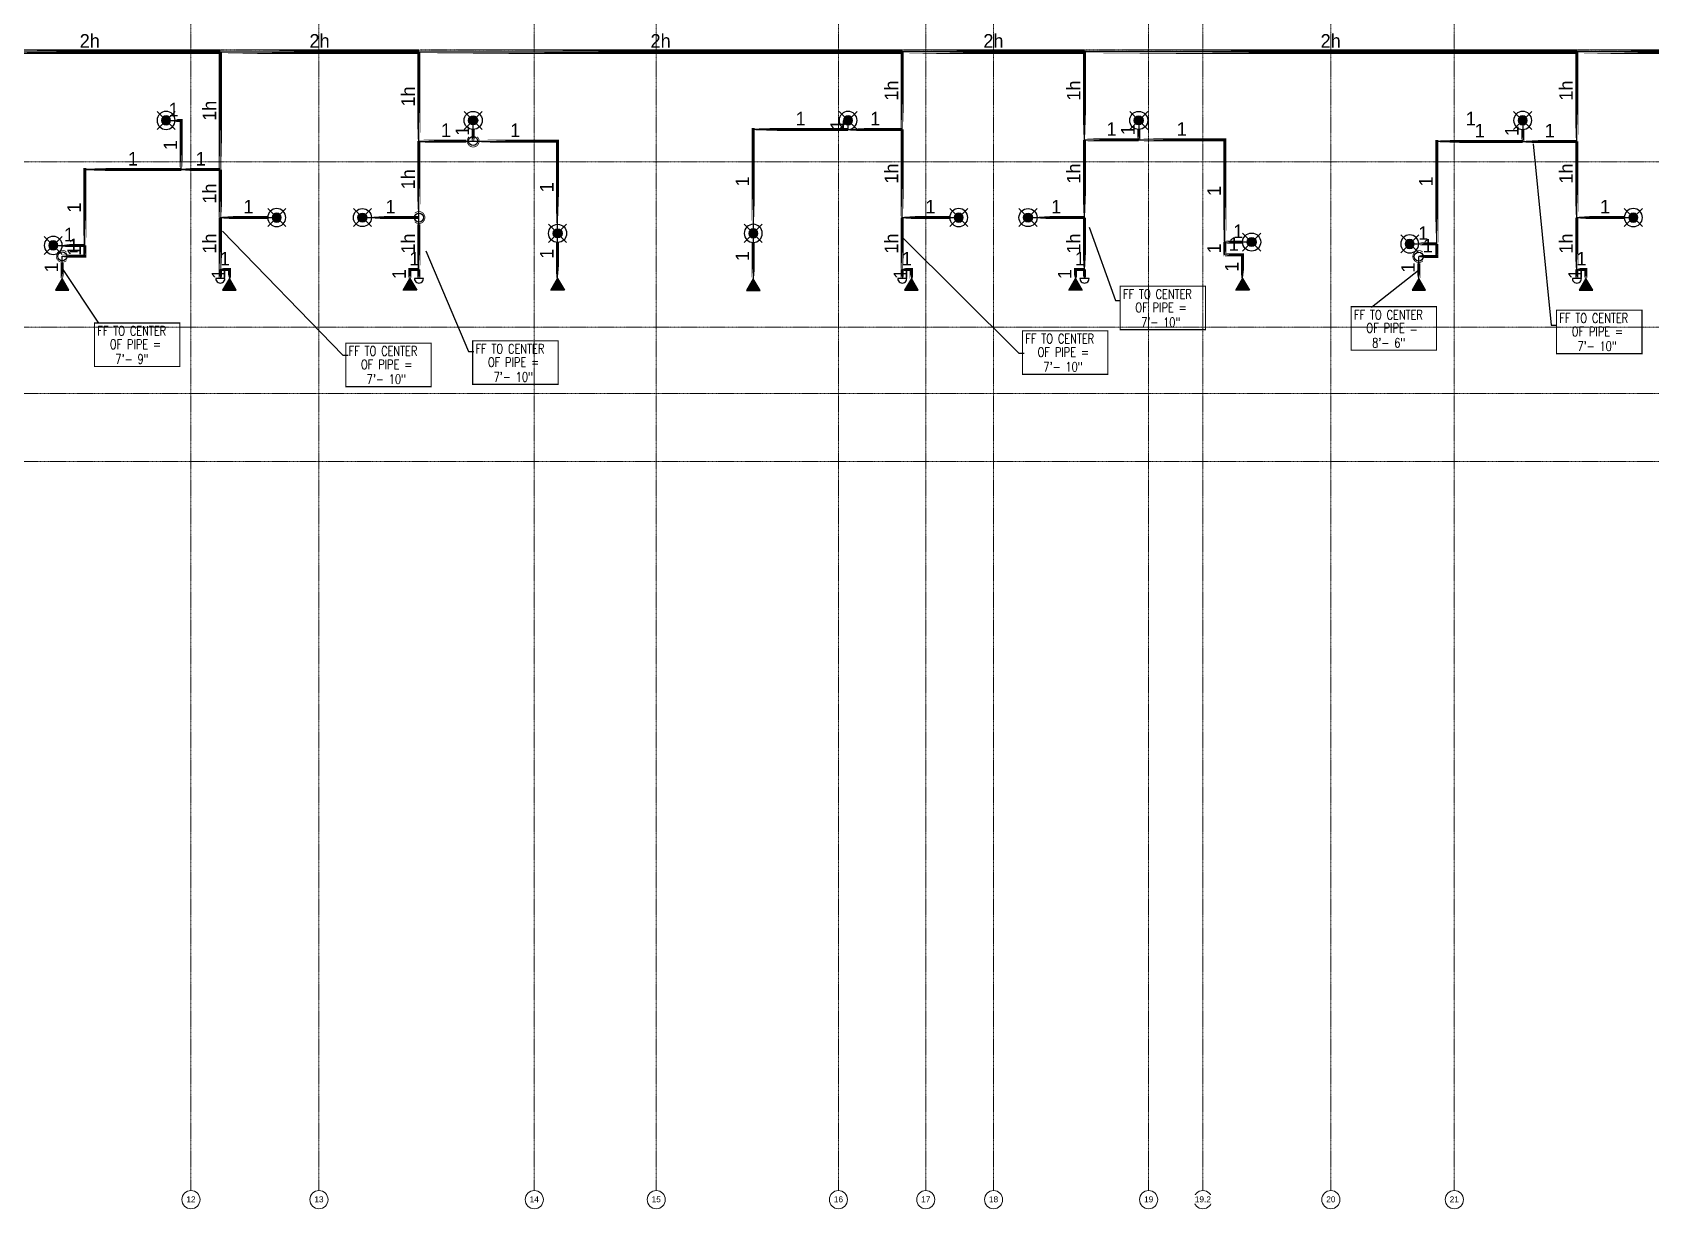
# Model space of a CAD drawing. Header units: inches. Extents: x -6295 to 241, y -496 to 3079.
# Drawn here: x -2546 to -1472, y -496 to 285 of the extents above; entities that cross this region are included whole.
import ezdxf
from ezdxf.enums import TextEntityAlignment as Align

# ---------------------------------------------------------------- set-up
doc = ezdxf.new("R2010")
doc.units = ezdxf.units.IN
doc.header["$MEASUREMENT"] = 0
doc.linetypes.add('Grid Line', pattern=[0.875, 0.5, -0.125, 0.125, -0.125])
for name, color, linetype in [('Coordination', 1, 'Continuous'), ('headdn', 7, 'Continuous'), ('PIPEBL', 4, 'Continuous'), ('pipemn', 6, 'Continuous'), ('PIPESPC', 7, 'Continuous'), ('spk-cap', 7, 'Continuous'), ('spk-piperise', 7, 'Continuous'), ('TIDYPIPE', 7, 'Continuous')]:
    doc.layers.add(name, color=color, linetype=linetype)
doc.layers.add('S-GRID', color=1, linetype='Continuous', lineweight=9)
doc.layers.add('S-GRID-IDEN', color=1, linetype='Continuous', lineweight=13)
doc.styles.add('Arial', font='arial.ttf', dxfattribs={"height": 3.934132})
doc.styles.add('PDA1', font='ROMAND', dxfattribs={"width": 0.755})
doc.styles.add('PIPE', font='PIPE.SHX')
doc.dimstyles.get("Standard").update_dxf_attribs({"dimtxt": 0.18, "dimasz": 0.18, "dimexe": 0.18, "dimexo": 0.0625, "dimgap": 0.09, "dimtad": 0, "dimtih": 1, "dimtoh": 1, "dimdec": 4, "dimzin": 0, "dimdsep": 46, "dimtxsty": 'Standard', "dimcen": 0.09, "dimadec": 0, "dimazin": 0, "dimtfac": 1, "dimtdec": 4, "dimtofl": 0, "dimtmove": 0, "dimatfit": 3, "dimfxl": 1, "dimtolj": 1, "dimtzin": 0, "dimarcsym": 0})

# ---------------------------------------------------------------- blocks, each defined once
blk = doc.blocks.new('Grid - 3_16_-139788-MAIN LEVEL')
at = {"layer": 'S-GRID-IDEN'}
blk.add_circle((0, 0), 0.188, dxfattribs=at)
blk = doc.blocks.new('side2')
for p, q in [((0, 0), (7.8, 4.5)), ((7.8, -4.5), (0, 0)), ((7.8, 4.5), (7.8, -4.5))]:
    blk.add_line(p, q)
blk.add_solid([(7.8, -4.5), (0, 0), (7.8, 4.5)])
blk = doc.blocks.new('dpend2')
for p, q in [((-6, -6), (6, 6)), ((6, -6), (-6, 6))]:
    blk.add_line(p, q)
for radius in [6, 3]:
    blk.add_circle((0, 0), radius)
for points in [[(0, 0), (-3, 0), (-2.1, 2.1)], [(0, 0), (-3, 0), (-2.1, -2.1)], [(0, 0), (0, 3), (-2.1, 2.1)], [(0, 0), (0, -3), (-2.1, -2.1)], [(0, 0), (0, 3), (2.1, 2.1)], [(0, 0), (3, 0), (2.1, 2.1)], [(0, 0), (3, 0), (2.1, -2.1)], [(0, 0), (0, -3), (2.1, -2.1)]]:
    blk.add_solid(points)
blk = doc.blocks.new('rise')
blk.add_circle((0, 0), 3)
blk = doc.blocks.new('PIPESPC')
at = {"layer": 'PIPESPC', "style": 'PIPE', "width": 0.9}
blk.add_attdef('SIZE', text='', height=9, dxfattribs=at).set_placement((0, 4), align=Align.CENTER)
at = {"layer": 'PIPESPC', "style": 'PIPE', "flags": 1}
blk.add_attdef('SCHED', (25.3, 3.9), '', height=9, dxfattribs=at)
blk = doc.blocks.new('CAP')
blk.add_line((0, 3), (0, -3))
blk.add_arc((0, 0), 3, 270, 90)
blk = doc.blocks.new('vvvvbbbbbbbb')
at = {"layer": 'Coordination', "const_width": 0.75}
blk.add_lwpolyline([(2834.9, 1670), (2834.9, 1641.1), (2891.6, 1641.1), (2891.6, 1670), (2834.9, 1670)], dxfattribs=at)
at = {"layer": 'Coordination', "style": 'PDA1', "width": 0.755}
for s, p in [('FF TO CENTER', (2836.8, 1661.6)), ('OF PIPE = ', (2845, 1652.7)), ('7\'- 10"', (2848.8, 1642.9))]:
    blk.add_text(s, height=6.3, dxfattribs=at).set_placement(p)
blk = doc.blocks.new('TIDYRUN')
at = {"const_width": 0.5}
blk.add_lwpolyline([(-2.8, 2.8, -2.414214), (-2.8, -2.8, -1.737895)], format="xyb", dxfattribs=at)

msp = doc.modelspace()

# ---------------------------------------------------------------- linework, layer by layer
at = {"layer": 'Coordination', "color": 1, "const_width": 0.75}
for points in [[(-1670.5, 102.7), (-1670.5, 73.8), (-1613.8, 73.8), (-1613.8, 102.7), (-1670.5, 102.7)], [(-2505.1, 91.9), (-2505.1, 63), (-2448.4, 63), (-2448.4, 91.9), (-2505.1, 91.9)]]:
    msp.add_lwpolyline(points, dxfattribs=at)
at = {"layer": 'PIPEBL', "color": 1}
for p, q in [((-2421.5, 193.7), (-2421.5, 272)), ((-2289.6, 212.7), (-2289.6, 272)), ((-1968.6, 220.4), (-1968.6, 272)), ((-1847.6, 220.4), (-1847.6, 272)), ((-1520.6, 212.4), (-1520.6, 272)), ((-2457.5, 226.4), (-2447.5, 226.4)), ((-2447.5, 193.7), (-2447.5, 226.4)), ((-2253.6, 212.7), (-2253.6, 226.4)), ((-2004.6, 220.4), (-2004.6, 226.4)), ((-1811.6, 226.4), (-1811.6, 213.5)), ((-1556.6, 226.4), (-1556.6, 212.4)), ((-2004.6, 220.4), (-2067.6, 220.4)), ((-2067.6, 220.4), (-2067.6, 151.4)), ((-2004.6, 220.4), (-1968.6, 220.4)), ((-1968.6, 161.9), (-1968.6, 220.4)), ((-1847.6, 161.9), (-1847.6, 220.4)), ((-2289.6, 161.9), (-2289.6, 212.7)), ((-2289.6, 212.7), (-2253.6, 212.7)), ((-2253.6, 212.7), (-2197.5, 212.7)), ((-2197.5, 151.4), (-2197.5, 212.7)), ((-1847.6, 213.5), (-1811.6, 213.5)), ((-1811.6, 213.5), (-1754.3, 213.5)), ((-1754.3, 145.6), (-1754.3, 213.5)), ((-1556.6, 212.4), (-1613.7, 212.4)), ((-1613.7, 144.4), (-1613.7, 212.4)), ((-1556.6, 212.4), (-1520.6, 212.4)), ((-1520.6, 161.9), (-1520.6, 212.4)), ((-2511.4, 143.4), (-2511.4, 193.7)), ((-2511.4, 193.7), (-2447.5, 193.7)), ((-2447.5, 193.7), (-2421.5, 193.7)), ((-2421.5, 161.9), (-2421.5, 193.7)), ((-2421.5, 127.4), (-2421.5, 161.9)), ((-2421.5, 161.9), (-2384, 161.9)), ((-2327.1, 161.9), (-2289.6, 161.9)), ((-2289.6, 127.4), (-2289.6, 161.9)), ((-1968.6, 127.4), (-1968.6, 161.9)), ((-1968.6, 161.9), (-1931.1, 161.9)), ((-1885.1, 161.9), (-1847.6, 161.9)), ((-1847.6, 127.4), (-1847.6, 161.9)), ((-1520.6, 127.4), (-1520.6, 161.9)), ((-1520.6, 161.9), (-1483.1, 161.9)), ((-2197.5, 121.5), (-2197.5, 151.4)), ((-2067.6, 151.4), (-2067.6, 121.3)), ((-2532.5, 143.4), (-2511.4, 143.4)), ((-2511.4, 136.2), (-2511.4, 143.4)), ((-1754.3, 137.1), (-1754.3, 145.6)), ((-1736.6, 145.6), (-1754.3, 145.6)), ((-1631.6, 144.4), (-1613.7, 144.4)), ((-1613.7, 136), (-1613.7, 144.4)), ((-2526.5, 121.4), (-2526.5, 136.2)), ((-2526.5, 136.2), (-2511.4, 136.2)), ((-1754.3, 137.1), (-1742.6, 137.1)), ((-1742.6, 121.4), (-1742.6, 137.1)), ((-1613.7, 136), (-1625.6, 136)), ((-1625.6, 121.4), (-1625.6, 136)), ((-2421.5, 127.4), (-2415.5, 127.4)), ((-2421.5, 127.4), (-2421.5, 121.4)), ((-2415.5, 127.4), (-2415.5, 121.4)), ((-2295.6, 127.4), (-2289.6, 127.4)), ((-2295.6, 127.4), (-2295.6, 121.4)), ((-2289.6, 127.4), (-2289.6, 121.4)), ((-1968.6, 127.4), (-1962.6, 127.4)), ((-1968.6, 127.4), (-1968.6, 121.4)), ((-1962.6, 127.4), (-1962.6, 121.4)), ((-1853.6, 127.4), (-1847.6, 127.4)), ((-1853.6, 127.4), (-1853.6, 121.4)), ((-1847.6, 127.4), (-1847.6, 121.4)), ((-1520.6, 127.4), (-1514.6, 127.4)), ((-1520.6, 127.4), (-1520.6, 121.4)), ((-1514.6, 127.4), (-1514.6, 121.4))]:
    msp.add_line(p, q, dxfattribs=at)
at = {"layer": 'pipemn', "color": 1}
for p, q in [((-2594.9, 272), (-2421.5, 272)), ((-2421.5, 272), (-2289.6, 272)), ((-2289.6, 272), (-1968.6, 272)), ((-1847.6, 272), (-1968.6, 272)), ((-1520.6, 272), (-1847.6, 272)), ((-1399.6, 272), (-1520.6, 272))]:
    msp.add_line(p, q, dxfattribs=at)
at = {"layer": 'S-GRID', "linetype": 'Grid Line'}
for p, q in [((228, 273), (-3666.4, 273)), ((228, 199), (-3666.4, 199)), ((228, 89), (-3666.4, 89)), ((-3666.4, 45), (228, 45)), ((-3666.4, 0), (228, 0))]:
    msp.add_line(p, q, dxfattribs=at)
at = {"layer": 'TIDYPIPE', "color": 1}
for points, const_width in [([(-2594.9, 272), (-2421.5, 272)], 3), ([(-2421.5, 272), (-2289.6, 272)], 3), ([(-2421.5, 193.7), (-2421.5, 272)], 2), ([(-2289.6, 272), (-1968.6, 272)], 3), ([(-2289.6, 212.7), (-2289.6, 272)], 2), ([(-1968.6, 272), (-1847.6, 272)], 3), ([(-1968.6, 220.4), (-1968.6, 272)], 2), ([(-1847.6, 272), (-1520.6, 272)], 3), ([(-1847.6, 213.5), (-1847.6, 272)], 2), ([(-1520.6, 272), (-1399.6, 272)], 3), ([(-1520.6, 212.4), (-1520.6, 272)], 2), ([(-2451.5, 226.4), (-2446.5, 226.4)], 2), ([(-2447.5, 193.7), (-2447.5, 227.4)], 2), ([(-2253.6, 212.7), (-2253.6, 220.4)], 2), ([(-2068.6, 220.4), (-2004.6, 220.4)], 2), ([(-2067.6, 157.4), (-2067.6, 221.4)], 2), ([(-2004.6, 220.4), (-1968.6, 220.4)], 2), ([(-1968.6, 161.9), (-1968.6, 220.4)], 2), ([(-1811.6, 213.5), (-1811.6, 220.4)], 2), ([(-1754.3, 145.6), (-1754.3, 214.5)], 2), ([(-1556.6, 212.4), (-1556.6, 220.4)], 2), ([(-2289.6, 212.7), (-2258.1, 212.7)], 2), ([(-2289.6, 166.4), (-2289.6, 212.7)], 2), ([(-2249.1, 212.7), (-2196.5, 212.7)], 2), ([(-2197.5, 157.4), (-2197.5, 213.7)], 2), ([(-1847.6, 213.5), (-1811.6, 213.5)], 2), ([(-1847.6, 161.9), (-1847.6, 213.5)], 2), ([(-1811.6, 213.5), (-1753.3, 213.5)], 2), ([(-1614.7, 212.4), (-1556.6, 212.4)], 2), ([(-1613.7, 144.4), (-1613.7, 213.4)], 2), ([(-1556.6, 212.4), (-1520.6, 212.4)], 2), ([(-1520.6, 161.9), (-1520.6, 212.4)], 2), ([(-2512.4, 193.7), (-2447.5, 193.7)], 2), ([(-2511.4, 143.4), (-2511.4, 194.7)], 2), ([(-2447.5, 193.7), (-2421.5, 193.7)], 2), ([(-2421.5, 161.9), (-2421.5, 193.7)], 2), ([(-2421.5, 161.9), (-2390, 161.9)], 2), ([(-2421.5, 127.4), (-2421.5, 161.9)], 2), ([(-2321.1, 161.9), (-2289.6, 161.9)], 2), ([(-1968.6, 161.9), (-1937.1, 161.9)], 2), ([(-1968.6, 127.4), (-1968.6, 161.9)], 2), ([(-1879.1, 161.9), (-1847.6, 161.9)], 2), ([(-1847.6, 127.4), (-1847.6, 161.9)], 2), ([(-1520.6, 161.9), (-1489.1, 161.9)], 2), ([(-1520.6, 127.4), (-1520.6, 161.9)], 2), ([(-2289.6, 127.4), (-2289.6, 157.4)], 2), ([(-2526.5, 143.4), (-2511.4, 143.4)], 2), ([(-2511.4, 135.2), (-2511.4, 143.4)], 2), ([(-2197.5, 121.5), (-2197.5, 145.4)], 2), ([(-2067.6, 121.3), (-2067.6, 145.4)], 2), ([(-1754.3, 145.6), (-1742.6, 145.6)], 2), ([(-1754.3, 136.1), (-1754.3, 145.6)], 2), ([(-1625.6, 144.4), (-1613.7, 144.4)], 2), ([(-1613.7, 135), (-1613.7, 144.4)], 2), ([(-2526.5, 136.2), (-2510.4, 136.2)], 2), ([(-2526.5, 121.4), (-2526.5, 131.7)], 2), ([(-2415.5, 121.4), (-2415.5, 128.4)], 2), ([(-2295.6, 121.4), (-2295.6, 128.4)], 2), ([(-1962.6, 121.4), (-1962.6, 128.4)], 2), ([(-1853.6, 121.4), (-1853.6, 128.4)], 2), ([(-1755.3, 137.1), (-1741.6, 137.1)], 2), ([(-1742.6, 121.4), (-1742.6, 138.1)], 2), ([(-1625.6, 136), (-1612.7, 136)], 2), ([(-1625.6, 121.4), (-1625.6, 131.5)], 2), ([(-1514.6, 121.4), (-1514.6, 128.4)], 2), ([(-2421.5, 127.4), (-2414.5, 127.4)], 2), ([(-2421.5, 121.4), (-2421.5, 127.4)], 2), ([(-2296.6, 127.4), (-2289.6, 127.4)], 2), ([(-2289.6, 121.4), (-2289.6, 127.4)], 2), ([(-1968.6, 127.4), (-1961.6, 127.4)], 2), ([(-1968.6, 121.4), (-1968.6, 127.4)], 2), ([(-1854.6, 127.4), (-1847.6, 127.4)], 2), ([(-1847.6, 121.4), (-1847.6, 127.4)], 2), ([(-1520.6, 127.4), (-1513.6, 127.4)], 2), ([(-1520.6, 121.4), (-1520.6, 127.4)], 2)]:
    msp.add_lwpolyline(points, close=True, dxfattribs=dict(at, const_width=const_width))

# ---------------------------------------------------------------- block references
at = {"layer": 'headdn', "color": 1, "extrusion": (0, 0, -1), "zscale": -1}
for name, p, rotation in [('dpend2', (2457.5, 226.4), 180), ('dpend2', (2004.6, 226.4), 180), ('dpend2', (1556.6, 226.4), 180), ('dpend2', (2384, 161.9), 180), ('dpend2', (1931.1, 161.9), 180), ('dpend2', (1483.1, 161.9), 180), ('dpend2', (2067.6, 151.4), 180), ('dpend2', (2532.5, 143.4), 180), ('dpend2', (1631.6, 144.4), 180), ('side2', (2526.5, 121.4), 270), ('side2', (2415.5, 121.4), 270), ('side2', (2067.6, 121.3), 270), ('side2', (1962.6, 121.4), 270), ('side2', (1625.6, 121.4), 270), ('side2', (1514.6, 121.4), 270)]:
    msp.add_blockref(name, p, dxfattribs=dict(at, rotation=rotation))
at = {"layer": 'headdn', "color": 1}
for name, p, rotation in [('dpend2', (-2253.6, 226.4), 180), ('dpend2', (-1811.6, 226.4), 180), ('dpend2', (-2327.1, 161.9), 180), ('dpend2', (-1885.1, 161.9), 180), ('dpend2', (-2197.5, 151.4), 180), ('dpend2', (-1736.6, 145.6), 180), ('side2', (-2295.6, 121.4), 270), ('side2', (-2197.5, 121.5), 270), ('side2', (-1853.6, 121.4), 270), ('side2', (-1742.6, 121.4), 270)]:
    msp.add_blockref(name, p, dxfattribs=dict(at, rotation=rotation))
at = {"layer": 'PIPESPC', "color": 1}
ref = msp.add_blockref('PIPESPC', (-2508.2, 272), dxfattribs=at)
ref.add_attrib('SIZE', '2h', dxfattribs={"color": 0, "height": 9, "style": 'PIPE'}).set_placement((-2508.2, 272), align=Align.BOTTOM_CENTER)
ref = msp.add_blockref('PIPESPC', (-2355.6, 272), dxfattribs=at)
ref.add_attrib('SIZE', '2h', dxfattribs={"color": 0, "height": 9, "style": 'PIPE'}).set_placement((-2355.6, 272), align=Align.BOTTOM_CENTER)
ref = msp.add_blockref('PIPESPC', (-2129.1, 272), dxfattribs=at)
ref.add_attrib('SIZE', '2h', dxfattribs={"color": 0, "height": 9, "style": 'PIPE'}).set_placement((-2129.1, 272), align=Align.BOTTOM_CENTER)
ref = msp.add_blockref('PIPESPC', (-1908.1, 272), dxfattribs=at)
ref.add_attrib('SIZE', '2h', dxfattribs={"color": 0, "height": 9, "style": 'PIPE'}).set_placement((-1908.1, 272), align=Align.BOTTOM_CENTER)
ref = msp.add_blockref('PIPESPC', (-1684.1, 272), dxfattribs=at)
ref.add_attrib('SIZE', '2h', dxfattribs={"color": 0, "height": 9, "style": 'PIPE'}).set_placement((-1684.1, 272), align=Align.BOTTOM_CENTER)
ref = msp.add_blockref('PIPESPC', (-2289.6, 242.3), dxfattribs=dict(at, rotation=90))
ref.add_attrib('SIZE', '1h', dxfattribs={"color": 0, "height": 9, "rotation": 90, "style": 'PIPE'}).set_placement((-2289.6, 242.3), align=Align.BOTTOM_CENTER)
ref = msp.add_blockref('PIPESPC', (-1968.6, 246.2), dxfattribs=dict(at, rotation=90))
ref.add_attrib('SIZE', '1h', dxfattribs={"color": 0, "height": 9, "rotation": 90, "style": 'PIPE'}).set_placement((-1968.6, 246.2), align=Align.BOTTOM_CENTER)
ref = msp.add_blockref('PIPESPC', (-1847.6, 246.2), dxfattribs=dict(at, rotation=90))
ref.add_attrib('SIZE', '1h', dxfattribs={"color": 0, "height": 9, "rotation": 90, "style": 'PIPE'}).set_placement((-1847.6, 246.2), align=Align.BOTTOM_CENTER)
ref = msp.add_blockref('PIPESPC', (-1520.6, 246.2), dxfattribs=dict(at, rotation=90))
ref.add_attrib('SIZE', '1h', dxfattribs={"color": 0, "height": 9, "rotation": 90, "style": 'PIPE'}).set_placement((-1520.6, 246.2), align=Align.BOTTOM_CENTER)
ref = msp.add_blockref('PIPESPC', (-1520.6, 246.2), dxfattribs=dict(at, rotation=90))
ref.add_attrib('SIZE', '1h', dxfattribs={"color": 0, "height": 9, "rotation": 90, "style": 'PIPE'}).set_placement((-1520.6, 246.2), align=Align.BOTTOM_CENTER)
ref = msp.add_blockref('PIPESPC', (-2452.5, 226.4), dxfattribs=at)
ref.add_attrib('SIZE', '1', dxfattribs={"color": 0, "height": 9, "style": 'PIPE'}).set_placement((-2452.5, 226.4), align=Align.BOTTOM_CENTER)
ref = msp.add_blockref('PIPESPC', (-2421.5, 232.8), dxfattribs=dict(at, rotation=90))
ref.add_attrib('SIZE', '1h', dxfattribs={"color": 0, "height": 9, "rotation": 90, "style": 'PIPE'}).set_placement((-2421.5, 232.8), align=Align.BOTTOM_CENTER)
ref = msp.add_blockref('PIPESPC', (-2036.1, 220.4), dxfattribs=at)
ref.add_attrib('SIZE', '1', dxfattribs={"color": 0, "height": 9, "style": 'PIPE'}).set_placement((-2036.1, 220.4), align=Align.BOTTOM_CENTER)
ref = msp.add_blockref('PIPESPC', (-2004.6, 223.4), dxfattribs=dict(at, rotation=90))
ref.add_attrib('SIZE', '1', dxfattribs={"color": 0, "height": 9, "rotation": 90, "style": 'PIPE'}).set_placement((-2004.6, 223.4), align=Align.BOTTOM_CENTER)
ref = msp.add_blockref('PIPESPC', (-1986.6, 220.4), dxfattribs=at)
ref.add_attrib('SIZE', '1', dxfattribs={"color": 0, "height": 9, "style": 'PIPE'}).set_placement((-1986.6, 220.4), align=Align.BOTTOM_CENTER)
ref = msp.add_blockref('PIPESPC', (-1591.1, 220.4), dxfattribs=at)
ref.add_attrib('SIZE', '1', dxfattribs={"color": 0, "height": 9, "style": 'PIPE'}).set_placement((-1591.1, 220.4), align=Align.BOTTOM_CENTER)
ref = msp.add_blockref('PIPESPC', (-2271.6, 212.7), dxfattribs=at)
ref.add_attrib('SIZE', '1', dxfattribs={"color": 0, "height": 9, "style": 'PIPE'}).set_placement((-2271.6, 212.7), align=Align.BOTTOM_CENTER)
ref = msp.add_blockref('PIPESPC', (-2253.6, 219.5), dxfattribs=dict(at, rotation=90))
ref.add_attrib('SIZE', '1', dxfattribs={"color": 0, "height": 9, "rotation": 90, "style": 'PIPE'}).set_placement((-2253.6, 219.5), align=Align.BOTTOM_CENTER)
ref = msp.add_blockref('PIPESPC', (-2225.6, 212.7), dxfattribs=at)
ref.add_attrib('SIZE', '1', dxfattribs={"color": 0, "height": 9, "style": 'PIPE'}).set_placement((-2225.6, 212.7), align=Align.BOTTOM_CENTER)
ref = msp.add_blockref('PIPESPC', (-1829.6, 213.5), dxfattribs=at)
ref.add_attrib('SIZE', '1', dxfattribs={"color": 0, "height": 9, "style": 'PIPE'}).set_placement((-1829.6, 213.5), align=Align.BOTTOM_CENTER)
ref = msp.add_blockref('PIPESPC', (-1811.6, 219.9), dxfattribs=dict(at, rotation=90))
ref.add_attrib('SIZE', '1', dxfattribs={"color": 0, "height": 9, "rotation": 90, "style": 'PIPE'}).set_placement((-1811.6, 219.9), align=Align.BOTTOM_CENTER)
ref = msp.add_blockref('PIPESPC', (-1783, 213.5), dxfattribs=at)
ref.add_attrib('SIZE', '1', dxfattribs={"color": 0, "height": 9, "style": 'PIPE'}).set_placement((-1783, 213.5), align=Align.BOTTOM_CENTER)
ref = msp.add_blockref('PIPESPC', (-1585.1, 212.4), dxfattribs=at)
ref.add_attrib('SIZE', '1', dxfattribs={"color": 0, "height": 9, "style": 'PIPE'}).set_placement((-1585.1, 212.4), align=Align.BOTTOM_CENTER)
ref = msp.add_blockref('PIPESPC', (-1556.6, 219.4), dxfattribs=dict(at, rotation=90))
ref.add_attrib('SIZE', '1', dxfattribs={"color": 0, "height": 9, "rotation": 90, "style": 'PIPE'}).set_placement((-1556.6, 219.4), align=Align.BOTTOM_CENTER)
ref = msp.add_blockref('PIPESPC', (-1538.6, 212.4), dxfattribs=at)
ref.add_attrib('SIZE', '1', dxfattribs={"color": 0, "height": 9, "style": 'PIPE'}).set_placement((-1538.6, 212.4), align=Align.BOTTOM_CENTER)
ref = msp.add_blockref('PIPESPC', (-2479.5, 193.7), dxfattribs=at)
ref.add_attrib('SIZE', '1', dxfattribs={"color": 0, "height": 9, "style": 'PIPE'}).set_placement((-2479.5, 193.7), align=Align.BOTTOM_CENTER)
ref = msp.add_blockref('PIPESPC', (-2447.5, 210), dxfattribs=dict(at, rotation=89.9999999999996))
ref.add_attrib('SIZE', '1', dxfattribs={"color": 0, "height": 9, "rotation": 90, "style": 'PIPE'}).set_placement((-2447.5, 210), align=Align.BOTTOM_CENTER)
ref = msp.add_blockref('PIPESPC', (-2434.5, 193.7), dxfattribs=at)
ref.add_attrib('SIZE', '1', dxfattribs={"color": 0, "height": 9, "style": 'PIPE'}).set_placement((-2434.5, 193.7), align=Align.BOTTOM_CENTER)
ref = msp.add_blockref('PIPESPC', (-1968.6, 191.1), dxfattribs=dict(at, rotation=90))
ref.add_attrib('SIZE', '1h', dxfattribs={"color": 0, "height": 9, "rotation": 90, "style": 'PIPE'}).set_placement((-1968.6, 191.1), align=Align.BOTTOM_CENTER)
ref = msp.add_blockref('PIPESPC', (-1847.6, 191.1), dxfattribs=dict(at, rotation=90))
ref.add_attrib('SIZE', '1h', dxfattribs={"color": 0, "height": 9, "rotation": 90, "style": 'PIPE'}).set_placement((-1847.6, 191.1), align=Align.BOTTOM_CENTER)
ref = msp.add_blockref('PIPESPC', (-1520.6, 191.1), dxfattribs=dict(at, rotation=90))
ref.add_attrib('SIZE', '1h', dxfattribs={"color": 0, "height": 9, "rotation": 90, "style": 'PIPE'}).set_placement((-1520.6, 191.1), align=Align.BOTTOM_CENTER)
ref = msp.add_blockref('PIPESPC', (-2421.5, 177.8), dxfattribs=dict(at, rotation=90))
ref.add_attrib('SIZE', '1h', dxfattribs={"color": 0, "height": 9, "rotation": 90, "style": 'PIPE'}).set_placement((-2421.5, 177.8), align=Align.BOTTOM_CENTER)
ref = msp.add_blockref('PIPESPC', (-2289.6, 187.3), dxfattribs=dict(at, rotation=90))
ref.add_attrib('SIZE', '1h', dxfattribs={"color": 0, "height": 9, "rotation": 90, "style": 'PIPE'}).set_placement((-2289.6, 187.3), align=Align.BOTTOM_CENTER)
ref = msp.add_blockref('PIPESPC', (-2197.5, 182), dxfattribs=dict(at, rotation=90))
ref.add_attrib('SIZE', '1', dxfattribs={"color": 0, "height": 9, "rotation": 90, "style": 'PIPE'}).set_placement((-2197.5, 182), align=Align.BOTTOM_CENTER)
ref = msp.add_blockref('PIPESPC', (-2067.6, 185.9), dxfattribs=dict(at, rotation=90))
ref.add_attrib('SIZE', '1', dxfattribs={"color": 0, "height": 9, "rotation": 90, "style": 'PIPE'}).set_placement((-2067.6, 185.9), align=Align.BOTTOM_CENTER)
ref = msp.add_blockref('PIPESPC', (-1613.7, 185.9), dxfattribs=dict(at, rotation=90))
ref.add_attrib('SIZE', '1', dxfattribs={"color": 0, "height": 9, "rotation": 90, "style": 'PIPE'}).set_placement((-1613.7, 185.9), align=Align.BOTTOM_CENTER)
ref = msp.add_blockref('PIPESPC', (-2402.8, 161.9), dxfattribs=at)
ref.add_attrib('SIZE', '1', dxfattribs={"color": 0, "height": 9, "style": 'PIPE'}).set_placement((-2402.8, 161.9), align=Align.BOTTOM_CENTER)
ref = msp.add_blockref('PIPESPC', (-2308.4, 161.9), dxfattribs=at)
ref.add_attrib('SIZE', '1', dxfattribs={"color": 0, "height": 9, "style": 'PIPE'}).set_placement((-2308.4, 161.9), align=Align.BOTTOM_CENTER)
ref = msp.add_blockref('PIPESPC', (-1949.9, 161.9), dxfattribs=at)
ref.add_attrib('SIZE', '1', dxfattribs={"color": 0, "height": 9, "style": 'PIPE'}).set_placement((-1949.9, 161.9), align=Align.BOTTOM_CENTER)
ref = msp.add_blockref('PIPESPC', (-1866.4, 161.9), dxfattribs=at)
ref.add_attrib('SIZE', '1', dxfattribs={"color": 0, "height": 9, "style": 'PIPE'}).set_placement((-1866.4, 161.9), align=Align.BOTTOM_CENTER)
ref = msp.add_blockref('PIPESPC', (-1754.3, 179.6), dxfattribs=dict(at, rotation=90))
ref.add_attrib('SIZE', '1', dxfattribs={"color": 0, "height": 9, "rotation": 90, "style": 'PIPE'}).set_placement((-1754.3, 179.6), align=Align.BOTTOM_CENTER)
ref = msp.add_blockref('PIPESPC', (-1501.9, 161.9), dxfattribs=at)
ref.add_attrib('SIZE', '1', dxfattribs={"color": 0, "height": 9, "style": 'PIPE'}).set_placement((-1501.9, 161.9), align=Align.BOTTOM_CENTER)
ref = msp.add_blockref('PIPESPC', (-2511.4, 168.5), dxfattribs=dict(at, rotation=90))
ref.add_attrib('SIZE', '1', dxfattribs={"color": 0, "height": 9, "rotation": 90, "style": 'PIPE'}).set_placement((-2511.4, 168.5), align=Align.BOTTOM_CENTER)
ref = msp.add_blockref('PIPESPC', (-2522, 143.4), dxfattribs=at)
ref.add_attrib('SIZE', '1', dxfattribs={"color": 0, "height": 9, "style": 'PIPE'}).set_placement((-2522, 143.4), align=Align.BOTTOM_CENTER)
ref = msp.add_blockref('PIPESPC', (-2421.5, 144.6), dxfattribs=dict(at, rotation=90))
ref.add_attrib('SIZE', '1h', dxfattribs={"color": 0, "height": 9, "rotation": 90, "style": 'PIPE'}).set_placement((-2421.5, 144.6), align=Align.BOTTOM_CENTER)
ref = msp.add_blockref('PIPESPC', (-2289.6, 144.6), dxfattribs=dict(at, rotation=90))
ref.add_attrib('SIZE', '1h', dxfattribs={"color": 0, "height": 9, "rotation": 90, "style": 'PIPE'}).set_placement((-2289.6, 144.6), align=Align.BOTTOM_CENTER)
ref = msp.add_blockref('PIPESPC', (-1968.6, 144.6), dxfattribs=dict(at, rotation=90))
ref.add_attrib('SIZE', '1h', dxfattribs={"color": 0, "height": 9, "rotation": 90, "style": 'PIPE'}).set_placement((-1968.6, 144.6), align=Align.BOTTOM_CENTER)
ref = msp.add_blockref('PIPESPC', (-1847.6, 144.6), dxfattribs=dict(at, rotation=90))
ref.add_attrib('SIZE', '1h', dxfattribs={"color": 0, "height": 9, "rotation": 90, "style": 'PIPE'}).set_placement((-1847.6, 144.6), align=Align.BOTTOM_CENTER)
ref = msp.add_blockref('PIPESPC', (-1745.5, 145.6), dxfattribs=at)
ref.add_attrib('SIZE', '1', dxfattribs={"color": 0, "height": 9, "style": 'PIPE'}).set_placement((-1745.5, 145.6), align=Align.BOTTOM_CENTER)
ref = msp.add_blockref('PIPESPC', (-1622.6, 144.4), dxfattribs=at)
ref.add_attrib('SIZE', '1', dxfattribs={"color": 0, "height": 9, "style": 'PIPE'}).set_placement((-1622.6, 144.4), align=Align.BOTTOM_CENTER)
ref = msp.add_blockref('PIPESPC', (-1520.6, 144.6), dxfattribs=dict(at, rotation=90))
ref.add_attrib('SIZE', '1h', dxfattribs={"color": 0, "height": 9, "rotation": 90, "style": 'PIPE'}).set_placement((-1520.6, 144.6), align=Align.BOTTOM_CENTER)
ref = msp.add_blockref('PIPESPC', (-2511.4, 139.8), dxfattribs=dict(at, rotation=90))
ref.add_attrib('SIZE', '1', dxfattribs={"color": 0, "height": 9, "rotation": 90, "style": 'PIPE'}).set_placement((-2511.4, 139.8), align=Align.BOTTOM_CENTER)
ref = msp.add_blockref('PIPESPC', (-2519, 136.2), dxfattribs=at)
ref.add_attrib('SIZE', '1', dxfattribs={"color": 0, "height": 9, "style": 'PIPE'}).set_placement((-2519, 136.2), align=Align.BOTTOM_CENTER)
ref = msp.add_blockref('PIPESPC', (-2197.5, 137.9), dxfattribs=dict(at, rotation=90))
ref.add_attrib('SIZE', '1', dxfattribs={"color": 0, "height": 9, "rotation": 90, "style": 'PIPE'}).set_placement((-2197.5, 137.9), align=Align.BOTTOM_CENTER)
ref = msp.add_blockref('PIPESPC', (-1754.3, 141.4), dxfattribs=dict(at, rotation=90))
ref.add_attrib('SIZE', '1', dxfattribs={"color": 0, "height": 9, "rotation": 90, "style": 'PIPE'}).set_placement((-1754.3, 141.4), align=Align.BOTTOM_CENTER)
ref = msp.add_blockref('PIPESPC', (-1748.5, 137.1), dxfattribs=at)
ref.add_attrib('SIZE', '1', dxfattribs={"color": 0, "height": 9, "style": 'PIPE'}).set_placement((-1748.5, 137.1), align=Align.BOTTOM_CENTER)
ref = msp.add_blockref('PIPESPC', (-1619.6, 136), dxfattribs=at)
ref.add_attrib('SIZE', '1', dxfattribs={"color": 0, "height": 9, "style": 'PIPE'}).set_placement((-1619.6, 136), align=Align.BOTTOM_CENTER)
ref = msp.add_blockref('PIPESPC', (-2526.5, 128.8), dxfattribs=dict(at, rotation=89.99999999999912))
ref.add_attrib('SIZE', '1', dxfattribs={"color": 0, "height": 9, "rotation": 90, "style": 'PIPE'}).set_placement((-2526.5, 128.8), align=Align.BOTTOM_CENTER)
ref = msp.add_blockref('PIPESPC', (-2418.5, 127.4), dxfattribs=at)
ref.add_attrib('SIZE', '1', dxfattribs={"color": 0, "height": 9, "style": 'PIPE'}).set_placement((-2418.5, 127.4), align=Align.BOTTOM_CENTER)
ref = msp.add_blockref('PIPESPC', (-2292.6, 127.4), dxfattribs=at)
ref.add_attrib('SIZE', '1', dxfattribs={"color": 0, "height": 9, "style": 'PIPE'}).set_placement((-2292.6, 127.4), align=Align.BOTTOM_CENTER)
ref = msp.add_blockref('PIPESPC', (-2067.6, 136.3), dxfattribs=dict(at, rotation=90))
ref.add_attrib('SIZE', '1', dxfattribs={"color": 0, "height": 9, "rotation": 90, "style": 'PIPE'}).set_placement((-2067.6, 136.3), align=Align.BOTTOM_CENTER)
ref = msp.add_blockref('PIPESPC', (-1965.6, 127.4), dxfattribs=at)
ref.add_attrib('SIZE', '1', dxfattribs={"color": 0, "height": 9, "style": 'PIPE'}).set_placement((-1965.6, 127.4), align=Align.BOTTOM_CENTER)
ref = msp.add_blockref('PIPESPC', (-1850.6, 127.4), dxfattribs=at)
ref.add_attrib('SIZE', '1', dxfattribs={"color": 0, "height": 9, "style": 'PIPE'}).set_placement((-1850.6, 127.4), align=Align.BOTTOM_CENTER)
ref = msp.add_blockref('PIPESPC', (-1742.6, 129.2), dxfattribs=dict(at, rotation=90.00000000000077))
ref.add_attrib('SIZE', '1', dxfattribs={"color": 0, "height": 9, "rotation": 90, "style": 'PIPE'}).set_placement((-1742.6, 129.2), align=Align.BOTTOM_CENTER)
ref = msp.add_blockref('PIPESPC', (-1625.6, 128.7), dxfattribs=dict(at, rotation=90))
ref.add_attrib('SIZE', '1', dxfattribs={"color": 0, "height": 9, "rotation": 90, "style": 'PIPE'}).set_placement((-1625.6, 128.7), align=Align.BOTTOM_CENTER)
ref = msp.add_blockref('PIPESPC', (-1517.6, 127.4), dxfattribs=at)
ref.add_attrib('SIZE', '1', dxfattribs={"color": 0, "height": 9, "style": 'PIPE'}).set_placement((-1517.6, 127.4), align=Align.BOTTOM_CENTER)
ref = msp.add_blockref('PIPESPC', (-2415.5, 124.4), dxfattribs=dict(at, rotation=90))
ref.add_attrib('SIZE', '1', dxfattribs={"color": 0, "height": 9, "rotation": 90, "style": 'PIPE'}).set_placement((-2415.5, 124.4), align=Align.BOTTOM_CENTER)
ref = msp.add_blockref('PIPESPC', (-2295.6, 124.4), dxfattribs=dict(at, rotation=90))
ref.add_attrib('SIZE', '1', dxfattribs={"color": 0, "height": 9, "rotation": 90, "style": 'PIPE'}).set_placement((-2295.6, 124.4), align=Align.BOTTOM_CENTER)
ref = msp.add_blockref('PIPESPC', (-1962.6, 124.4), dxfattribs=dict(at, rotation=90))
ref.add_attrib('SIZE', '1', dxfattribs={"color": 0, "height": 9, "rotation": 90, "style": 'PIPE'}).set_placement((-1962.6, 124.4), align=Align.BOTTOM_CENTER)
ref = msp.add_blockref('PIPESPC', (-1853.6, 124.4), dxfattribs=dict(at, rotation=90))
ref.add_attrib('SIZE', '1', dxfattribs={"color": 0, "height": 9, "rotation": 90, "style": 'PIPE'}).set_placement((-1853.6, 124.4), align=Align.BOTTOM_CENTER)
ref = msp.add_blockref('PIPESPC', (-1514.6, 124.4), dxfattribs=dict(at, rotation=90))
ref.add_attrib('SIZE', '1', dxfattribs={"color": 0, "height": 9, "rotation": 90, "style": 'PIPE'}).set_placement((-1514.6, 124.4), align=Align.BOTTOM_CENTER)
for p in [(-4658.8, -1553.7), (-4369, -1569.6), (-4723.7, -1583.3), (-5173.1, -1591.5), (-5088.8, -1590)]:
    msp.add_blockref('vvvvbbbbbbbb', p, dxfattribs=at)
at = {"layer": 'S-GRID-IDEN', "xscale": 31.99999999999999, "yscale": 31.99999999999999, "zscale": 31.99999999999999, "rotation": 180}
for p in [(-2441, -490.3), (-2356, -490.3), (-2213, -490.3), (-2132, -490.3), (-2011, -490.3), (-1953, -490.3), (-1908, -490.3), (-1805, -490.3), (-1769, -490.3), (-1684, -490.3), (-1602, -490.3)]:
    msp.add_blockref('Grid - 3_16_-139788-MAIN LEVEL', p, dxfattribs=at)
at = {"layer": 'spk-cap', "color": 1, "rotation": 270.0000000000834}
for p in [(-2421.5, 121.4), (-2289.6, 121.4), (-1968.6, 121.4), (-1847.6, 121.4), (-1520.6, 121.4)]:
    msp.add_blockref('CAP', p, dxfattribs=at)
at = {"layer": 'spk-piperise', "color": 1}
msp.add_blockref('rise', (-2253.6, 212.7), dxfattribs=at)
for p, rotation in [((-2289.6, 161.9), 90.00000000008332), ((-2526.5, 136.2), 180.0000000000556), ((-1625.6, 136), 180.0000000000556)]:
    msp.add_blockref('rise', p, dxfattribs=dict(at, rotation=rotation))
at = {"layer": 'TIDYPIPE', "color": 1}
for p, rotation in [((-2253.6, 212.7), 270), ((-2526.5, 136.2), 180), ((-1625.6, 136), 180)]:
    msp.add_blockref('TIDYRUN', p, dxfattribs=dict(at, rotation=rotation))
msp.add_blockref('TIDYRUN', (-2289.6, 161.9), dxfattribs=at)

# ---------------------------------------------------------------- texts
at = {"layer": 'Coordination', "color": 1, "style": 'PDA1', "width": 0.755}
for s, p in [('FF TO CENTER', (-1668.6, 94.2)), ('FF TO CENTER', (-2503.2, 83.5)), ('OF PIPE = ', (-1660.4, 85.4)), ('OF PIPE = ', (-2494.9, 74.6)), ('8\'- 6"', (-1656.6, 75.5)), ('7\'- 9"', (-2491.2, 64.8))]:
    msp.add_text(s, height=6.3, dxfattribs=at).set_placement(p)

# ---------------------------------------------------------------- leaders
at = {"layer": 'Coordination', "color": 1}
for points in [[(-1549.6, 210.9), (-1537.6, 90.4), (-1534.1, 90.4)], [(-2420.1, 152.9), (-2340.1, 70.4), (-2336.6, 70.4)], [(-1844.6, 155.4), (-1827.1, 106.9), (-1823.6, 106.9)], [(-2285.1, 139.9), (-2256.6, 72.9), (-2253.1, 72.9)], [(-1969.1, 149.4), (-1891.1, 71.9), (-1887.6, 71.9)], [(-2526.1, 127.4), (-2502.3, 91.7)], [(-1625.9, 126.7), (-1656.9, 102.2)]]:
    msp.add_leader(points, dimstyle='Standard', dxfattribs=at)

# ---------------------------------------------------------------- next in the draw order: texts
at = {"layer": 'S-GRID-IDEN', "lineweight": 9, "char_height": 3.93, "attachment_point": 2, "line_spacing_factor": 0.938532, "style": 'Arial', "bg_fill": 3, "box_fill_scale": 1.25, "bg_fill_color": 0, "bg_fill_transparency": 0}
for s, insert, width in [('12', (-2441, -488.1), 7.296), ('13', (-2356, -488.1), 7.296), ('14', (-2213, -488.1), 7.296), ('15', (-2132, -488.1), 7.296), ('16', (-2011, -488.1), 7.296), ('17', (-1953, -488.1), 7.296), ('18', (-1908, -488.1), 7.296), ('19', (-1805, -488.1), 7.296), ('19.2', (-1769, -488.1), 12.768), ('20', (-1684, -488.1), 7.296), ('21', (-1602, -488.1), 7.296)]:
    msp.add_mtext(s, dxfattribs=dict(at, insert=insert, width=width))

# ---------------------------------------------------------------- next in the draw order: linework, layer by layer
at = {"layer": 'S-GRID', "linetype": 'Grid Line'}
for p, q in [((-2441, 1771.7), (-2441, -484.3)), ((-2356, 1771.7), (-2356, -484.3)), ((-2213, 1771.7), (-2213, -484.3)), ((-2132, 1771.7), (-2132, -484.3)), ((-2011, 1771.7), (-2011, -484.3)), ((-1953, 1771.7), (-1953, -484.3)), ((-1908, 1771.7), (-1908, -484.3)), ((-1805, 1771.7), (-1805, -484.3)), ((-1769, 1771.7), (-1769, -484.3)), ((-1684, 1771.7), (-1684, -484.3)), ((-1602, 1771.7), (-1602, -484.3))]:
    msp.add_line(p, q, dxfattribs=at)

doc.saveas('drawing.dxf')
